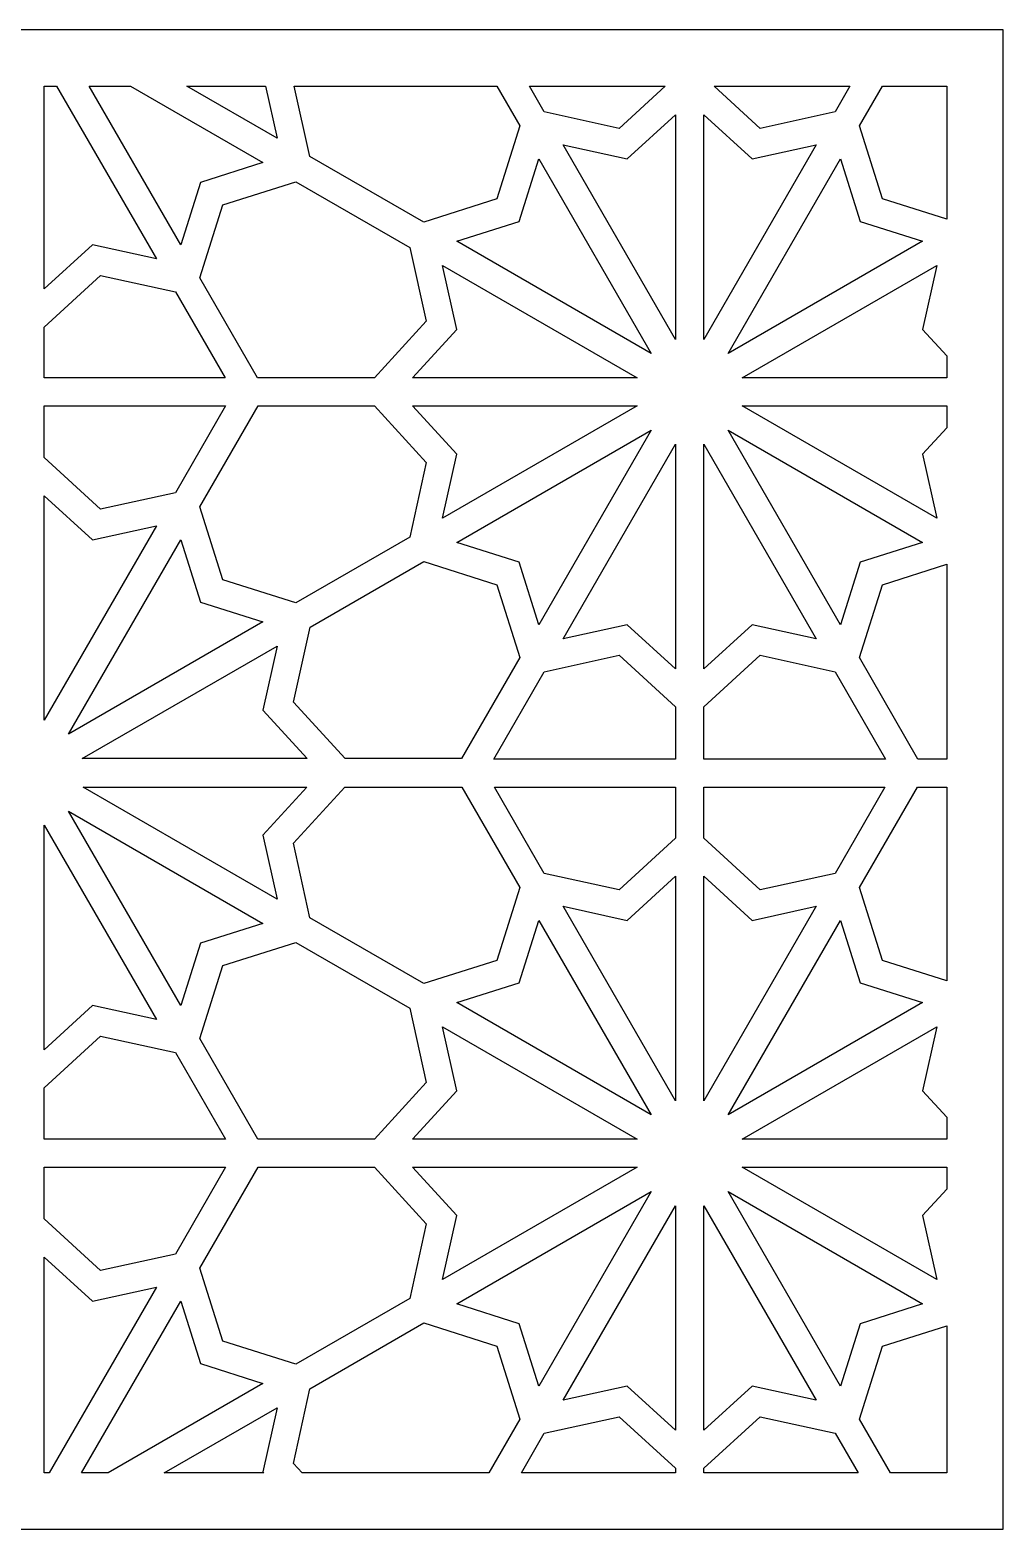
# Model space of a CAD drawing. Header units: centimetres. Extents: x -25.6 to -14.7, y -9 to -3.4.
# Drawn here: x -18.29 to -14.67, y -9 to -3.43 of the extents above; entities that cross this region are included whole.
import ezdxf

# ---------------------------------------------------------------- set-up
doc = ezdxf.new("R2010")
doc.units = ezdxf.units.CM
doc.header["$MEASUREMENT"] = 0
doc.layers.add('layer 1', color=7, linetype='Continuous')

msp = doc.modelspace()

# ---------------------------------------------------------------- linework, layer by layer
at = {"layer": 'layer 1', "color": 250}
for points, knots in [([(-14.67266, -9.0002), (-14.67266, -9.0002), (-25.59914, -9.0002), (-25.59914, -9.0002), (-25.59914, -9.0002), (-25.59914, -9.0002), (-25.59914, -3.43257), (-25.59914, -3.43257), (-25.59914, -3.43257), (-25.59914, -3.43257), (-25.5703, -3.43257), (-25.5703, -3.43257), (-25.5703, -3.43257), (-25.5703, -3.43257), (-24.90686, -3.43257), (-24.90686, -3.43257), (-24.90686, -3.43257), (-24.90686, -3.43257), (-24.78631, -3.43257), (-24.78631, -3.43257), (-24.78631, -3.43257), (-24.78631, -3.43257), (-24.33077, -3.43257), (-24.33077, -3.43257), (-24.33077, -3.43257), (-24.33077, -3.43257), (-24.18937, -3.43257), (-24.18937, -3.43257), (-24.18937, -3.43257), (-24.18937, -3.43257), (-23.39398, -3.43257), (-23.39398, -3.43257), (-23.39398, -3.43257), (-23.39398, -3.43257), (-22.95377, -3.43257), (-22.95377, -3.43257), (-22.95377, -3.43257), (-22.95377, -3.43257), (-22.15838, -3.43257), (-22.15838, -3.43257), (-22.15838, -3.43257), (-22.15838, -3.43257), (-22.01699, -3.43257), (-22.01699, -3.43257), (-22.01699, -3.43257), (-22.01699, -3.43257), (-21.56543, -3.43257), (-21.56543, -3.43257), (-21.56543, -3.43257), (-21.56543, -3.43257), (-21.44489, -3.43257), (-21.44489, -3.43257), (-21.44489, -3.43257), (-21.44489, -3.43257), (-20.78144, -3.43257), (-20.78144, -3.43257), (-20.78144, -3.43257), (-20.78144, -3.43257), (-20.67705, -3.43257), (-20.67705, -3.43257), (-20.67705, -3.43257), (-20.67705, -3.43257), (-20.0136, -3.43257), (-20.0136, -3.43257), (-20.0136, -3.43257), (-20.0136, -3.43257), (-19.89306, -3.43257), (-19.89306, -3.43257), (-19.89306, -3.43257), (-19.89306, -3.43257), (-19.44207, -3.43257), (-19.44207, -3.43257), (-19.44207, -3.43257), (-19.44207, -3.43257), (-19.30067, -3.43257), (-19.30067, -3.43257), (-19.30067, -3.43257), (-19.30067, -3.43257), (-18.50529, -3.43257), (-18.50529, -3.43257), (-18.50529, -3.43257), (-18.50529, -3.43257), (-18.06507, -3.43257), (-18.06507, -3.43257), (-18.06507, -3.43257), (-18.06507, -3.43257), (-17.26969, -3.43257), (-17.26969, -3.43257), (-17.26969, -3.43257), (-17.26969, -3.43257), (-17.12829, -3.43257), (-17.12829, -3.43257), (-17.12829, -3.43257), (-17.12829, -3.43257), (-16.67218, -3.43257), (-16.67218, -3.43257), (-16.67218, -3.43257), (-16.67218, -3.43257), (-16.55164, -3.43257), (-16.55164, -3.43257), (-16.55164, -3.43257), (-16.55164, -3.43257), (-15.88819, -3.43257), (-15.88819, -3.43257), (-15.88819, -3.43257), (-15.88819, -3.43257), (-15.78379, -3.43257), (-15.78379, -3.43257), (-15.78379, -3.43257), (-15.78379, -3.43257), (-15.12034, -3.43257), (-15.12034, -3.43257), (-15.12034, -3.43257), (-15.12034, -3.43257), (-14.9998, -3.43257), (-14.9998, -3.43257), (-14.9998, -3.43257), (-14.9998, -3.43257), (-14.67266, -3.43257), (-14.67266, -3.43257), (-14.67266, -3.43257), (-14.67266, -3.43257), (-14.67266, -4.04457), (-14.67266, -4.04457), (-14.67266, -4.04457), (-14.67266, -4.04457), (-14.67266, -4.16512), (-14.67266, -4.16512), (-14.67266, -4.16512), (-14.67266, -4.16512), (-14.67266, -4.71674), (-14.67266, -4.71674), (-14.67266, -4.71674), (-14.67266, -4.71674), (-14.67266, -4.83625), (-14.67266, -4.83625), (-14.67266, -4.83625), (-14.67266, -4.83625), (-14.67266, -5.38787), (-14.67266, -5.38787), (-14.67266, -5.38787), (-14.67266, -5.38787), (-14.67266, -5.50842), (-14.67266, -5.50842), (-14.67266, -5.50842), (-14.67266, -5.50842), (-14.67266, -6.14025), (-14.67266, -6.14025), (-14.67266, -6.14025), (-14.67266, -6.14025), (-14.67266, -6.24465), (-14.67266, -6.24465), (-14.67266, -6.24465), (-14.67266, -6.24465), (-14.67266, -6.87262), (-14.67266, -6.87262), (-14.67266, -6.87262), (-14.67266, -6.87262), (-14.67266, -6.99316), (-14.67266, -6.99316), (-14.67266, -6.99316), (-14.67266, -6.99316), (-14.67266, -7.54478), (-14.67266, -7.54478), (-14.67266, -7.54478), (-14.67266, -7.54478), (-14.67266, -7.6643), (-14.67266, -7.6643), (-14.67266, -7.6643), (-14.67266, -7.6643), (-14.67266, -8.21592), (-14.67266, -8.21592), (-14.67266, -8.21592), (-14.67266, -8.21592), (-14.67266, -8.33646), (-14.67266, -8.33646), (-14.67266, -8.33646), (-14.67266, -8.33646), (-14.67266, -8.96678), (-14.67266, -8.96678), (-14.67266, -8.96678), (-14.67266, -8.96678), (-14.67266, -9.0002), (-14.67266, -9.0002)], [0, 0, 0, 0, 0.0212766, 0.0212766, 0.0212766, 0.0212766, 0.0425532, 0.0425532, 0.0425532, 0.0425532, 0.0638298, 0.0638298, 0.0638298, 0.0638298, 0.0851064, 0.0851064, 0.0851064, 0.0851064, 0.106383, 0.106383, 0.106383, 0.106383, 0.1276596, 0.1276596, 0.1276596, 0.1276596, 0.1489362, 0.1489362, 0.1489362, 0.1489362, 0.1702128, 0.1702128, 0.1702128, 0.1702128, 0.1914894, 0.1914894, 0.1914894, 0.1914894, 0.212766, 0.212766, 0.212766, 0.212766, 0.2340426, 0.2340426, 0.2340426, 0.2340426, 0.2553191, 0.2553191, 0.2553191, 0.2553191, 0.2765957, 0.2765957, 0.2765957, 0.2765957, 0.2978723, 0.2978723, 0.2978723, 0.2978723, 0.3191489, 0.3191489, 0.3191489, 0.3191489, 0.3404255, 0.3404255, 0.3404255, 0.3404255, 0.3617021, 0.3617021, 0.3617021, 0.3617021, 0.3829787, 0.3829787, 0.3829787, 0.3829787, 0.4042553, 0.4042553, 0.4042553, 0.4042553, 0.4255319, 0.4255319, 0.4255319, 0.4255319, 0.4468085, 0.4468085, 0.4468085, 0.4468085, 0.4680851, 0.4680851, 0.4680851, 0.4680851, 0.4893617, 0.4893617, 0.4893617, 0.4893617, 0.5106383, 0.5106383, 0.5106383, 0.5106383, 0.5319149, 0.5319149, 0.5319149, 0.5319149, 0.5531915, 0.5531915, 0.5531915, 0.5531915, 0.5744681, 0.5744681, 0.5744681, 0.5744681, 0.5957447, 0.5957447, 0.5957447, 0.5957447, 0.6170213, 0.6170213, 0.6170213, 0.6170213, 0.6382979, 0.6382979, 0.6382979, 0.6382979, 0.6595745, 0.6595745, 0.6595745, 0.6595745, 0.6808511, 0.6808511, 0.6808511, 0.6808511, 0.7021277, 0.7021277, 0.7021277, 0.7021277, 0.7234043, 0.7234043, 0.7234043, 0.7234043, 0.7446809, 0.7446809, 0.7446809, 0.7446809, 0.7659574, 0.7659574, 0.7659574, 0.7659574, 0.787234, 0.787234, 0.787234, 0.787234, 0.8085106, 0.8085106, 0.8085106, 0.8085106, 0.8297872, 0.8297872, 0.8297872, 0.8297872, 0.8510638, 0.8510638, 0.8510638, 0.8510638, 0.8723404, 0.8723404, 0.8723404, 0.8723404, 0.893617, 0.893617, 0.893617, 0.893617, 0.9148936, 0.9148936, 0.9148936, 0.9148936, 0.9361702, 0.9361702, 0.9361702, 0.9361702, 0.9574468, 0.9574468, 0.9574468, 0.9574468, 1, 1, 1, 1]), ([(-18.23298, -3.64135), (-18.23298, -3.64135), (-18.23298, -4.3946), (-18.23298, -4.3946), (-18.23298, -4.3946), (-18.23298, -4.3946), (-18.05345, -4.23059), (-18.05345, -4.23059), (-18.05345, -4.23059), (-18.05345, -4.23059), (-17.81596, -4.28286), (-17.81596, -4.28286), (-17.81596, -4.28286), (-17.81596, -4.28286), (-18.18634, -3.64135), (-18.18634, -3.64135), (-18.18634, -3.64135), (-18.18634, -3.64135), (-18.23298, -3.64135), (-18.23298, -3.64135)], [0, 0, 0, 0, 0.1666667, 0.1666667, 0.1666667, 0.1666667, 0.3333333, 0.3333333, 0.3333333, 0.3333333, 0.5, 0.5, 0.5, 0.5, 0.6666667, 0.6666667, 0.6666667, 0.6666667, 1, 1, 1, 1]), ([(-17.42028, -3.92538), (-17.42028, -3.92538), (-17.91223, -3.64135), (-17.91223, -3.64135), (-17.91223, -3.64135), (-17.91223, -3.64135), (-18.06579, -3.64135), (-18.06579, -3.64135), (-18.06579, -3.64135), (-18.06579, -3.64135), (-17.72556, -4.23066), (-17.72556, -4.23066), (-17.72556, -4.23066), (-17.72556, -4.23066), (-17.65208, -3.99886), (-17.65208, -3.99886), (-17.65208, -3.99886), (-17.65208, -3.99886), (-17.42028, -3.92538), (-17.42028, -3.92538)], [0, 0, 0, 0, 0.1666667, 0.1666667, 0.1666667, 0.1666667, 0.3333333, 0.3333333, 0.3333333, 0.3333333, 0.5, 0.5, 0.5, 0.5, 0.6666667, 0.6666667, 0.6666667, 0.6666667, 1, 1, 1, 1]), ([(-17.70344, -3.64135), (-17.70344, -3.64135), (-17.36808, -3.83498), (-17.36808, -3.83498), (-17.36808, -3.83498), (-17.36808, -3.83498), (-17.41069, -3.64135), (-17.41069, -3.64135), (-17.41069, -3.64135), (-17.41069, -3.64135), (-17.70344, -3.64135), (-17.70344, -3.64135)], [0, 0, 0, 0, 0.25, 0.25, 0.25, 0.25, 0.5, 0.5, 0.5, 0.5, 1, 1, 1, 1]), ([(-17.3038, -3.64135), (-17.3038, -3.64135), (-17.24646, -3.90189), (-17.24646, -3.90189), (-17.24646, -3.90189), (-17.24646, -3.90189), (-16.82335, -4.14617), (-16.82335, -4.14617), (-16.82335, -4.14617), (-16.82335, -4.14617), (-16.55224, -4.06024), (-16.55224, -4.06024), (-16.55224, -4.06024), (-16.55224, -4.06024), (-16.46631, -3.78914), (-16.46631, -3.78914), (-16.46631, -3.78914), (-16.46631, -3.78914), (-16.55164, -3.64135), (-16.55164, -3.64135), (-16.55164, -3.64135), (-16.55164, -3.64135), (-17.3038, -3.64135), (-17.3038, -3.64135)], [0, 0, 0, 0, 0.1428571, 0.1428571, 0.1428571, 0.1428571, 0.2857143, 0.2857143, 0.2857143, 0.2857143, 0.4285714, 0.4285714, 0.4285714, 0.4285714, 0.5714286, 0.5714286, 0.5714286, 0.5714286, 0.7142857, 0.7142857, 0.7142857, 0.7142857, 1, 1, 1, 1]), ([(-16.43109, -3.64135), (-16.43109, -3.64135), (-16.37591, -3.73694), (-16.37591, -3.73694), (-16.37591, -3.73694), (-16.37591, -3.73694), (-16.09816, -3.79807), (-16.09816, -3.79807), (-16.09816, -3.79807), (-16.09816, -3.79807), (-15.9266, -3.64135), (-15.9266, -3.64135), (-15.9266, -3.64135), (-15.9266, -3.64135), (-16.43109, -3.64135), (-16.43109, -3.64135)], [0, 0, 0, 0, 0.2, 0.2, 0.2, 0.2, 0.4, 0.4, 0.4, 0.4, 0.6, 0.6, 0.6, 0.6, 1, 1, 1, 1]), ([(-15.74538, -3.64135), (-15.74538, -3.64135), (-15.57383, -3.79807), (-15.57383, -3.79807), (-15.57383, -3.79807), (-15.57383, -3.79807), (-15.29608, -3.73694), (-15.29608, -3.73694), (-15.29608, -3.73694), (-15.29608, -3.73694), (-15.24089, -3.64135), (-15.24089, -3.64135), (-15.24089, -3.64135), (-15.24089, -3.64135), (-15.74538, -3.64135), (-15.74538, -3.64135)], [0, 0, 0, 0, 0.2, 0.2, 0.2, 0.2, 0.4, 0.4, 0.4, 0.4, 0.6, 0.6, 0.6, 0.6, 1, 1, 1, 1]), ([(-15.12035, -3.64135), (-15.12035, -3.64135), (-15.20567, -3.78914), (-15.20567, -3.78914), (-15.20567, -3.78914), (-15.20567, -3.78914), (-15.11974, -4.06024), (-15.11974, -4.06024), (-15.11974, -4.06024), (-15.11974, -4.06024), (-14.88145, -4.13577), (-14.88145, -4.13577), (-14.88145, -4.13577), (-14.88145, -4.13577), (-14.88145, -3.64135), (-14.88145, -3.64135), (-14.88145, -3.64135), (-14.88145, -3.64135), (-15.12035, -3.64135), (-15.12035, -3.64135)], [0, 0, 0, 0, 0.1666667, 0.1666667, 0.1666667, 0.1666667, 0.3333333, 0.3333333, 0.3333333, 0.3333333, 0.5, 0.5, 0.5, 0.5, 0.6666667, 0.6666667, 0.6666667, 0.6666667, 1, 1, 1, 1]), ([(-16.30521, -3.85939), (-16.30521, -3.85939), (-15.88819, -4.58169), (-15.88819, -4.58169), (-15.88819, -4.58169), (-15.88819, -4.58169), (-15.88819, -3.74765), (-15.88819, -3.74765), (-15.88819, -3.74765), (-15.88819, -3.74765), (-16.06772, -3.91166), (-16.06772, -3.91166), (-16.06772, -3.91166), (-16.06772, -3.91166), (-16.30521, -3.85939), (-16.30521, -3.85939)], [0, 0, 0, 0, 0.2, 0.2, 0.2, 0.2, 0.4, 0.4, 0.4, 0.4, 0.6, 0.6, 0.6, 0.6, 1, 1, 1, 1]), ([(-15.78379, -4.58169), (-15.78379, -4.58169), (-15.36677, -3.85939), (-15.36677, -3.85939), (-15.36677, -3.85939), (-15.36677, -3.85939), (-15.60426, -3.91166), (-15.60426, -3.91166), (-15.60426, -3.91166), (-15.60426, -3.91166), (-15.78379, -3.74765), (-15.78379, -3.74765), (-15.78379, -3.74765), (-15.78379, -3.74765), (-15.78379, -4.58169), (-15.78379, -4.58169)], [0, 0, 0, 0, 0.2, 0.2, 0.2, 0.2, 0.4, 0.4, 0.4, 0.4, 0.6, 0.6, 0.6, 0.6, 1, 1, 1, 1]), ([(-16.70089, -4.21687), (-16.70089, -4.21687), (-15.97859, -4.63389), (-15.97859, -4.63389), (-15.97859, -4.63389), (-15.97859, -4.63389), (-16.39561, -3.91159), (-16.39561, -3.91159), (-16.39561, -3.91159), (-16.39561, -3.91159), (-16.46909, -4.1434), (-16.46909, -4.1434), (-16.46909, -4.1434), (-16.46909, -4.1434), (-16.70089, -4.21687), (-16.70089, -4.21687)], [0, 0, 0, 0, 0.2, 0.2, 0.2, 0.2, 0.4, 0.4, 0.4, 0.4, 0.6, 0.6, 0.6, 0.6, 1, 1, 1, 1]), ([(-15.27637, -3.91159), (-15.27637, -3.91159), (-15.69339, -4.63389), (-15.69339, -4.63389), (-15.69339, -4.63389), (-15.69339, -4.63389), (-14.97109, -4.21687), (-14.97109, -4.21687), (-14.97109, -4.21687), (-14.97109, -4.21687), (-15.20289, -4.1434), (-15.20289, -4.1434), (-15.20289, -4.1434), (-15.20289, -4.1434), (-15.27637, -3.91159), (-15.27637, -3.91159)], [0, 0, 0, 0, 0.2, 0.2, 0.2, 0.2, 0.4, 0.4, 0.4, 0.4, 0.6, 0.6, 0.6, 0.6, 1, 1, 1, 1]), ([(-16.87471, -4.24037), (-16.87471, -4.24037), (-17.29782, -3.99608), (-17.29782, -3.99608), (-17.29782, -3.99608), (-17.29782, -3.99608), (-17.56893, -4.08201), (-17.56893, -4.08201), (-17.56893, -4.08201), (-17.56893, -4.08201), (-17.65486, -4.35312), (-17.65486, -4.35312), (-17.65486, -4.35312), (-17.65486, -4.35312), (-17.44056, -4.7243), (-17.44056, -4.7243), (-17.44056, -4.7243), (-17.44056, -4.7243), (-17.00623, -4.7243), (-17.00623, -4.7243), (-17.00623, -4.7243), (-17.00623, -4.7243), (-16.81441, -4.51433), (-16.81441, -4.51433), (-16.81441, -4.51433), (-16.81441, -4.51433), (-16.87471, -4.24037), (-16.87471, -4.24037)], [0, 0, 0, 0, 0.125, 0.125, 0.125, 0.125, 0.25, 0.25, 0.25, 0.25, 0.375, 0.375, 0.375, 0.375, 0.5, 0.5, 0.5, 0.5, 0.625, 0.625, 0.625, 0.625, 0.75, 0.75, 0.75, 0.75, 1, 1, 1, 1]), ([(-16.86483, -4.7243), (-16.86483, -4.7243), (-16.03079, -4.7243), (-16.03079, -4.7243), (-16.03079, -4.7243), (-16.03079, -4.7243), (-16.75309, -4.30728), (-16.75309, -4.30728), (-16.75309, -4.30728), (-16.75309, -4.30728), (-16.70082, -4.54477), (-16.70082, -4.54477), (-16.70082, -4.54477), (-16.70082, -4.54477), (-16.86483, -4.7243), (-16.86483, -4.7243)], [0, 0, 0, 0, 0.2, 0.2, 0.2, 0.2, 0.4, 0.4, 0.4, 0.4, 0.6, 0.6, 0.6, 0.6, 1, 1, 1, 1]), ([(-14.91889, -4.30728), (-14.91889, -4.30728), (-15.64119, -4.7243), (-15.64119, -4.7243), (-15.64119, -4.7243), (-15.64119, -4.7243), (-14.88145, -4.7243), (-14.88145, -4.7243), (-14.88145, -4.7243), (-14.88145, -4.7243), (-14.88145, -4.64297), (-14.88145, -4.64297), (-14.88145, -4.64297), (-14.88145, -4.64297), (-14.97116, -4.54477), (-14.97116, -4.54477), (-14.97116, -4.54477), (-14.97116, -4.54477), (-14.91889, -4.30728), (-14.91889, -4.30728)], [0, 0, 0, 0, 0.1666667, 0.1666667, 0.1666667, 0.1666667, 0.3333333, 0.3333333, 0.3333333, 0.3333333, 0.5, 0.5, 0.5, 0.5, 0.6666667, 0.6666667, 0.6666667, 0.6666667, 1, 1, 1, 1]), ([(-17.5611, -4.7243), (-17.5611, -4.7243), (-17.74526, -4.40531), (-17.74526, -4.40531), (-17.74526, -4.40531), (-17.74526, -4.40531), (-18.02301, -4.34418), (-18.02301, -4.34418), (-18.02301, -4.34418), (-18.02301, -4.34418), (-18.23298, -4.536), (-18.23298, -4.536), (-18.23298, -4.536), (-18.23298, -4.536), (-18.23298, -4.7243), (-18.23298, -4.7243), (-18.23298, -4.7243), (-18.23298, -4.7243), (-17.5611, -4.7243), (-17.5611, -4.7243)], [0, 0, 0, 0, 0.1666667, 0.1666667, 0.1666667, 0.1666667, 0.3333333, 0.3333333, 0.3333333, 0.3333333, 0.5, 0.5, 0.5, 0.5, 0.6666667, 0.6666667, 0.6666667, 0.6666667, 1, 1, 1, 1]), ([(-18.23298, -4.82869), (-18.23298, -4.82869), (-18.23298, -5.02092), (-18.23298, -5.02092), (-18.23298, -5.02092), (-18.23298, -5.02092), (-18.02301, -5.21274), (-18.02301, -5.21274), (-18.02301, -5.21274), (-18.02301, -5.21274), (-17.74526, -5.15161), (-17.74526, -5.15161), (-17.74526, -5.15161), (-17.74526, -5.15161), (-17.55883, -4.82869), (-17.55883, -4.82869), (-17.55883, -4.82869), (-17.55883, -4.82869), (-18.23298, -4.82869), (-18.23298, -4.82869)], [0, 0, 0, 0, 0.1666667, 0.1666667, 0.1666667, 0.1666667, 0.3333333, 0.3333333, 0.3333333, 0.3333333, 0.5, 0.5, 0.5, 0.5, 0.6666667, 0.6666667, 0.6666667, 0.6666667, 1, 1, 1, 1]), ([(-17.29852, -5.56062), (-17.29852, -5.56062), (-16.87554, -5.31641), (-16.87554, -5.31641), (-16.87554, -5.31641), (-16.87554, -5.31641), (-16.81441, -5.03866), (-16.81441, -5.03866), (-16.81441, -5.03866), (-16.81441, -5.03866), (-17.00623, -4.82869), (-17.00623, -4.82869), (-17.00623, -4.82869), (-17.00623, -4.82869), (-17.43829, -4.82869), (-17.43829, -4.82869), (-17.43829, -4.82869), (-17.43829, -4.82869), (-17.65486, -5.2038), (-17.65486, -5.2038), (-17.65486, -5.2038), (-17.65486, -5.2038), (-17.56893, -5.47491), (-17.56893, -5.47491), (-17.56893, -5.47491), (-17.56893, -5.47491), (-17.29852, -5.56062), (-17.29852, -5.56062)], [0, 0, 0, 0, 0.125, 0.125, 0.125, 0.125, 0.25, 0.25, 0.25, 0.25, 0.375, 0.375, 0.375, 0.375, 0.5, 0.5, 0.5, 0.5, 0.625, 0.625, 0.625, 0.625, 0.75, 0.75, 0.75, 0.75, 1, 1, 1, 1]), ([(-16.75309, -5.24571), (-16.75309, -5.24571), (-16.03079, -4.82869), (-16.03079, -4.82869), (-16.03079, -4.82869), (-16.03079, -4.82869), (-16.86483, -4.82869), (-16.86483, -4.82869), (-16.86483, -4.82869), (-16.86483, -4.82869), (-16.70082, -5.00822), (-16.70082, -5.00822), (-16.70082, -5.00822), (-16.70082, -5.00822), (-16.75309, -5.24571), (-16.75309, -5.24571)], [0, 0, 0, 0, 0.2, 0.2, 0.2, 0.2, 0.4, 0.4, 0.4, 0.4, 0.6, 0.6, 0.6, 0.6, 1, 1, 1, 1]), ([(-14.88145, -4.82869), (-14.88145, -4.82869), (-15.64119, -4.82869), (-15.64119, -4.82869), (-15.64119, -4.82869), (-15.64119, -4.82869), (-14.91889, -5.24571), (-14.91889, -5.24571), (-14.91889, -5.24571), (-14.91889, -5.24571), (-14.97116, -5.00822), (-14.97116, -5.00822), (-14.97116, -5.00822), (-14.97116, -5.00822), (-14.88145, -4.91002), (-14.88145, -4.91002), (-14.88145, -4.91002), (-14.88145, -4.91002), (-14.88145, -4.82869), (-14.88145, -4.82869)], [0, 0, 0, 0, 0.1666667, 0.1666667, 0.1666667, 0.1666667, 0.3333333, 0.3333333, 0.3333333, 0.3333333, 0.5, 0.5, 0.5, 0.5, 0.6666667, 0.6666667, 0.6666667, 0.6666667, 1, 1, 1, 1]), ([(-16.39561, -5.6414), (-16.39561, -5.6414), (-15.97859, -4.9191), (-15.97859, -4.9191), (-15.97859, -4.9191), (-15.97859, -4.9191), (-16.70089, -5.33612), (-16.70089, -5.33612), (-16.70089, -5.33612), (-16.70089, -5.33612), (-16.46909, -5.40959), (-16.46909, -5.40959), (-16.46909, -5.40959), (-16.46909, -5.40959), (-16.39561, -5.6414), (-16.39561, -5.6414)], [0, 0, 0, 0, 0.2, 0.2, 0.2, 0.2, 0.4, 0.4, 0.4, 0.4, 0.6, 0.6, 0.6, 0.6, 1, 1, 1, 1]), ([(-14.97109, -5.33612), (-14.97109, -5.33612), (-15.69339, -4.9191), (-15.69339, -4.9191), (-15.69339, -4.9191), (-15.69339, -4.9191), (-15.27637, -5.6414), (-15.27637, -5.6414), (-15.27637, -5.6414), (-15.27637, -5.6414), (-15.20289, -5.40959), (-15.20289, -5.40959), (-15.20289, -5.40959), (-15.20289, -5.40959), (-14.97109, -5.33612), (-14.97109, -5.33612)], [0, 0, 0, 0, 0.2, 0.2, 0.2, 0.2, 0.4, 0.4, 0.4, 0.4, 0.6, 0.6, 0.6, 0.6, 1, 1, 1, 1]), ([(-15.88819, -4.97129), (-15.88819, -4.97129), (-16.30521, -5.6936), (-16.30521, -5.6936), (-16.30521, -5.6936), (-16.30521, -5.6936), (-16.06772, -5.64132), (-16.06772, -5.64132), (-16.06772, -5.64132), (-16.06772, -5.64132), (-15.88819, -5.80533), (-15.88819, -5.80533), (-15.88819, -5.80533), (-15.88819, -5.80533), (-15.88819, -4.97129), (-15.88819, -4.97129)], [0, 0, 0, 0, 0.2, 0.2, 0.2, 0.2, 0.4, 0.4, 0.4, 0.4, 0.6, 0.6, 0.6, 0.6, 1, 1, 1, 1]), ([(-15.36677, -5.6936), (-15.36677, -5.6936), (-15.78379, -4.97129), (-15.78379, -4.97129), (-15.78379, -4.97129), (-15.78379, -4.97129), (-15.78379, -5.80533), (-15.78379, -5.80533), (-15.78379, -5.80533), (-15.78379, -5.80533), (-15.60426, -5.64132), (-15.60426, -5.64132), (-15.60426, -5.64132), (-15.60426, -5.64132), (-15.36677, -5.6936), (-15.36677, -5.6936)], [0, 0, 0, 0, 0.2, 0.2, 0.2, 0.2, 0.4, 0.4, 0.4, 0.4, 0.6, 0.6, 0.6, 0.6, 1, 1, 1, 1]), ([(-18.23298, -5.16232), (-18.23298, -5.16232), (-18.23298, -5.99636), (-18.23298, -5.99636), (-18.23298, -5.99636), (-18.23298, -5.99636), (-17.81596, -5.27406), (-17.81596, -5.27406), (-17.81596, -5.27406), (-17.81596, -5.27406), (-18.05345, -5.32633), (-18.05345, -5.32633), (-18.05345, -5.32633), (-18.05345, -5.32633), (-18.23298, -5.16232), (-18.23298, -5.16232)], [0, 0, 0, 0, 0.2, 0.2, 0.2, 0.2, 0.4, 0.4, 0.4, 0.4, 0.6, 0.6, 0.6, 0.6, 1, 1, 1, 1]), ([(-18.14203, -6.04762), (-18.14203, -6.04762), (-17.42098, -5.63132), (-17.42098, -5.63132), (-17.42098, -5.63132), (-17.42098, -5.63132), (-17.65208, -5.55806), (-17.65208, -5.55806), (-17.65208, -5.55806), (-17.65208, -5.55806), (-17.72556, -5.32626), (-17.72556, -5.32626), (-17.72556, -5.32626), (-17.72556, -5.32626), (-18.14203, -6.04762), (-18.14203, -6.04762)], [0, 0, 0, 0, 0.2, 0.2, 0.2, 0.2, 0.4, 0.4, 0.4, 0.4, 0.6, 0.6, 0.6, 0.6, 1, 1, 1, 1]), ([(-17.11494, -6.13896), (-17.11494, -6.13896), (-16.68288, -6.13896), (-16.68288, -6.13896), (-16.68288, -6.13896), (-16.68288, -6.13896), (-16.46631, -5.76385), (-16.46631, -5.76385), (-16.46631, -5.76385), (-16.46631, -5.76385), (-16.55224, -5.49275), (-16.55224, -5.49275), (-16.55224, -5.49275), (-16.55224, -5.49275), (-16.82335, -5.40682), (-16.82335, -5.40682), (-16.82335, -5.40682), (-16.82335, -5.40682), (-17.24547, -5.65053), (-17.24547, -5.65053), (-17.24547, -5.65053), (-17.24547, -5.65053), (-17.30676, -5.929), (-17.30676, -5.929), (-17.30676, -5.929), (-17.30676, -5.929), (-17.11494, -6.13896), (-17.11494, -6.13896)], [0, 0, 0, 0, 0.125, 0.125, 0.125, 0.125, 0.25, 0.25, 0.25, 0.25, 0.375, 0.375, 0.375, 0.375, 0.5, 0.5, 0.5, 0.5, 0.625, 0.625, 0.625, 0.625, 0.75, 0.75, 0.75, 0.75, 1, 1, 1, 1]), ([(-14.88145, -5.41722), (-14.88145, -5.41722), (-15.11974, -5.49275), (-15.11974, -5.49275), (-15.11974, -5.49275), (-15.11974, -5.49275), (-15.20567, -5.76385), (-15.20567, -5.76385), (-15.20567, -5.76385), (-15.20567, -5.76385), (-14.98835, -6.14025), (-14.98835, -6.14025), (-14.98835, -6.14025), (-14.98835, -6.14025), (-14.88145, -6.14025), (-14.88145, -6.14025), (-14.88145, -6.14025), (-14.88145, -6.14025), (-14.88145, -5.41722), (-14.88145, -5.41722)], [0, 0, 0, 0, 0.1666667, 0.1666667, 0.1666667, 0.1666667, 0.3333333, 0.3333333, 0.3333333, 0.3333333, 0.5, 0.5, 0.5, 0.5, 0.6666667, 0.6666667, 0.6666667, 0.6666667, 1, 1, 1, 1]), ([(-17.36792, -5.72123), (-17.36792, -5.72123), (-18.09146, -6.13896), (-18.09146, -6.13896), (-18.09146, -6.13896), (-18.09146, -6.13896), (-17.25634, -6.13896), (-17.25634, -6.13896), (-17.25634, -6.13896), (-17.25634, -6.13896), (-17.42035, -5.95943), (-17.42035, -5.95943), (-17.42035, -5.95943), (-17.42035, -5.95943), (-17.36792, -5.72123), (-17.36792, -5.72123)], [0, 0, 0, 0, 0.2, 0.2, 0.2, 0.2, 0.4, 0.4, 0.4, 0.4, 0.6, 0.6, 0.6, 0.6, 1, 1, 1, 1]), ([(-16.56308, -6.14025), (-16.56308, -6.14025), (-15.88819, -6.14025), (-15.88819, -6.14025), (-15.88819, -6.14025), (-15.88819, -6.14025), (-15.88819, -5.94673), (-15.88819, -5.94673), (-15.88819, -5.94673), (-15.88819, -5.94673), (-16.09816, -5.75492), (-16.09816, -5.75492), (-16.09816, -5.75492), (-16.09816, -5.75492), (-16.37591, -5.81605), (-16.37591, -5.81605), (-16.37591, -5.81605), (-16.37591, -5.81605), (-16.56308, -6.14025), (-16.56308, -6.14025)], [0, 0, 0, 0, 0.1666667, 0.1666667, 0.1666667, 0.1666667, 0.3333333, 0.3333333, 0.3333333, 0.3333333, 0.5, 0.5, 0.5, 0.5, 0.6666667, 0.6666667, 0.6666667, 0.6666667, 1, 1, 1, 1]), ([(-15.78379, -6.14025), (-15.78379, -6.14025), (-15.1089, -6.14025), (-15.1089, -6.14025), (-15.1089, -6.14025), (-15.1089, -6.14025), (-15.29608, -5.81605), (-15.29608, -5.81605), (-15.29608, -5.81605), (-15.29608, -5.81605), (-15.57383, -5.75492), (-15.57383, -5.75492), (-15.57383, -5.75492), (-15.57383, -5.75492), (-15.78379, -5.94673), (-15.78379, -5.94673), (-15.78379, -5.94673), (-15.78379, -5.94673), (-15.78379, -6.14025), (-15.78379, -6.14025)], [0, 0, 0, 0, 0.1666667, 0.1666667, 0.1666667, 0.1666667, 0.3333333, 0.3333333, 0.3333333, 0.3333333, 0.5, 0.5, 0.5, 0.5, 0.6666667, 0.6666667, 0.6666667, 0.6666667, 1, 1, 1, 1]), ([(-18.08815, -6.24465), (-18.08815, -6.24465), (-17.36808, -6.66038), (-17.36808, -6.66038), (-17.36808, -6.66038), (-17.36808, -6.66038), (-17.42035, -6.42289), (-17.42035, -6.42289), (-17.42035, -6.42289), (-17.42035, -6.42289), (-17.25752, -6.24465), (-17.25752, -6.24465), (-17.25752, -6.24465), (-17.25752, -6.24465), (-18.08815, -6.24465), (-18.08815, -6.24465)], [0, 0, 0, 0, 0.2, 0.2, 0.2, 0.2, 0.4, 0.4, 0.4, 0.4, 0.6, 0.6, 0.6, 0.6, 1, 1, 1, 1]), ([(-17.24579, -6.73032), (-17.24579, -6.73032), (-16.82335, -6.97422), (-16.82335, -6.97422), (-16.82335, -6.97422), (-16.82335, -6.97422), (-16.55224, -6.88829), (-16.55224, -6.88829), (-16.55224, -6.88829), (-16.55224, -6.88829), (-16.46631, -6.61718), (-16.46631, -6.61718), (-16.46631, -6.61718), (-16.46631, -6.61718), (-16.6814, -6.24465), (-16.6814, -6.24465), (-16.6814, -6.24465), (-16.6814, -6.24465), (-17.11612, -6.24465), (-17.11612, -6.24465), (-17.11612, -6.24465), (-17.11612, -6.24465), (-17.30676, -6.45333), (-17.30676, -6.45333), (-17.30676, -6.45333), (-17.30676, -6.45333), (-17.24579, -6.73032), (-17.24579, -6.73032)], [0, 0, 0, 0, 0.125, 0.125, 0.125, 0.125, 0.25, 0.25, 0.25, 0.25, 0.375, 0.375, 0.375, 0.375, 0.5, 0.5, 0.5, 0.5, 0.625, 0.625, 0.625, 0.625, 0.75, 0.75, 0.75, 0.75, 1, 1, 1, 1]), ([(-15.88819, -6.24465), (-15.88819, -6.24465), (-16.56086, -6.24465), (-16.56086, -6.24465), (-16.56086, -6.24465), (-16.56086, -6.24465), (-16.37591, -6.56499), (-16.37591, -6.56499), (-16.37591, -6.56499), (-16.37591, -6.56499), (-16.09816, -6.62612), (-16.09816, -6.62612), (-16.09816, -6.62612), (-16.09816, -6.62612), (-15.88819, -6.4343), (-15.88819, -6.4343), (-15.88819, -6.4343), (-15.88819, -6.4343), (-15.88819, -6.24465), (-15.88819, -6.24465)], [0, 0, 0, 0, 0.1666667, 0.1666667, 0.1666667, 0.1666667, 0.3333333, 0.3333333, 0.3333333, 0.3333333, 0.5, 0.5, 0.5, 0.5, 0.6666667, 0.6666667, 0.6666667, 0.6666667, 1, 1, 1, 1]), ([(-15.11113, -6.24465), (-15.11113, -6.24465), (-15.78379, -6.24465), (-15.78379, -6.24465), (-15.78379, -6.24465), (-15.78379, -6.24465), (-15.78379, -6.4343), (-15.78379, -6.4343), (-15.78379, -6.4343), (-15.78379, -6.4343), (-15.57383, -6.62612), (-15.57383, -6.62612), (-15.57383, -6.62612), (-15.57383, -6.62612), (-15.29608, -6.56499), (-15.29608, -6.56499), (-15.29608, -6.56499), (-15.29608, -6.56499), (-15.11113, -6.24465), (-15.11113, -6.24465)], [0, 0, 0, 0, 0.1666667, 0.1666667, 0.1666667, 0.1666667, 0.3333333, 0.3333333, 0.3333333, 0.3333333, 0.5, 0.5, 0.5, 0.5, 0.6666667, 0.6666667, 0.6666667, 0.6666667, 1, 1, 1, 1]), ([(-14.88145, -6.24465), (-14.88145, -6.24465), (-14.99058, -6.24465), (-14.99058, -6.24465), (-14.99058, -6.24465), (-14.99058, -6.24465), (-15.20567, -6.61718), (-15.20567, -6.61718), (-15.20567, -6.61718), (-15.20567, -6.61718), (-15.11974, -6.88829), (-15.11974, -6.88829), (-15.11974, -6.88829), (-15.11974, -6.88829), (-14.88145, -6.96382), (-14.88145, -6.96382), (-14.88145, -6.96382), (-14.88145, -6.96382), (-14.88145, -6.24465), (-14.88145, -6.24465)], [0, 0, 0, 0, 0.1666667, 0.1666667, 0.1666667, 0.1666667, 0.3333333, 0.3333333, 0.3333333, 0.3333333, 0.5, 0.5, 0.5, 0.5, 0.6666667, 0.6666667, 0.6666667, 0.6666667, 1, 1, 1, 1]), ([(-17.42028, -6.75078), (-17.42028, -6.75078), (-18.14258, -6.33376), (-18.14258, -6.33376), (-18.14258, -6.33376), (-18.14258, -6.33376), (-17.72556, -7.05606), (-17.72556, -7.05606), (-17.72556, -7.05606), (-17.72556, -7.05606), (-17.65208, -6.82426), (-17.65208, -6.82426), (-17.65208, -6.82426), (-17.65208, -6.82426), (-17.42028, -6.75078), (-17.42028, -6.75078)], [0, 0, 0, 0, 0.2, 0.2, 0.2, 0.2, 0.4, 0.4, 0.4, 0.4, 0.6, 0.6, 0.6, 0.6, 1, 1, 1, 1]), ([(-18.23298, -6.38596), (-18.23298, -6.38596), (-18.23298, -7.22), (-18.23298, -7.22), (-18.23298, -7.22), (-18.23298, -7.22), (-18.05345, -7.05599), (-18.05345, -7.05599), (-18.05345, -7.05599), (-18.05345, -7.05599), (-17.81596, -7.10826), (-17.81596, -7.10826), (-17.81596, -7.10826), (-17.81596, -7.10826), (-18.23298, -6.38596), (-18.23298, -6.38596)], [0, 0, 0, 0, 0.2, 0.2, 0.2, 0.2, 0.4, 0.4, 0.4, 0.4, 0.6, 0.6, 0.6, 0.6, 1, 1, 1, 1]), ([(-16.30521, -6.68744), (-16.30521, -6.68744), (-15.88819, -7.40974), (-15.88819, -7.40974), (-15.88819, -7.40974), (-15.88819, -7.40974), (-15.88819, -6.5757), (-15.88819, -6.5757), (-15.88819, -6.5757), (-15.88819, -6.5757), (-16.06772, -6.73971), (-16.06772, -6.73971), (-16.06772, -6.73971), (-16.06772, -6.73971), (-16.30521, -6.68744), (-16.30521, -6.68744)], [0, 0, 0, 0, 0.2, 0.2, 0.2, 0.2, 0.4, 0.4, 0.4, 0.4, 0.6, 0.6, 0.6, 0.6, 1, 1, 1, 1]), ([(-15.78379, -7.40974), (-15.78379, -7.40974), (-15.36677, -6.68744), (-15.36677, -6.68744), (-15.36677, -6.68744), (-15.36677, -6.68744), (-15.60426, -6.73971), (-15.60426, -6.73971), (-15.60426, -6.73971), (-15.60426, -6.73971), (-15.78379, -6.5757), (-15.78379, -6.5757), (-15.78379, -6.5757), (-15.78379, -6.5757), (-15.78379, -7.40974), (-15.78379, -7.40974)], [0, 0, 0, 0, 0.2, 0.2, 0.2, 0.2, 0.4, 0.4, 0.4, 0.4, 0.6, 0.6, 0.6, 0.6, 1, 1, 1, 1]), ([(-16.70089, -7.04492), (-16.70089, -7.04492), (-15.97859, -7.46194), (-15.97859, -7.46194), (-15.97859, -7.46194), (-15.97859, -7.46194), (-16.39561, -6.73964), (-16.39561, -6.73964), (-16.39561, -6.73964), (-16.39561, -6.73964), (-16.46909, -6.97144), (-16.46909, -6.97144), (-16.46909, -6.97144), (-16.46909, -6.97144), (-16.70089, -7.04492), (-16.70089, -7.04492)], [0, 0, 0, 0, 0.2, 0.2, 0.2, 0.2, 0.4, 0.4, 0.4, 0.4, 0.6, 0.6, 0.6, 0.6, 1, 1, 1, 1]), ([(-15.27637, -6.73964), (-15.27637, -6.73964), (-15.69339, -7.46194), (-15.69339, -7.46194), (-15.69339, -7.46194), (-15.69339, -7.46194), (-14.97109, -7.04492), (-14.97109, -7.04492), (-14.97109, -7.04492), (-14.97109, -7.04492), (-15.20289, -6.97144), (-15.20289, -6.97144), (-15.20289, -6.97144), (-15.20289, -6.97144), (-15.27637, -6.73964), (-15.27637, -6.73964)], [0, 0, 0, 0, 0.2, 0.2, 0.2, 0.2, 0.4, 0.4, 0.4, 0.4, 0.6, 0.6, 0.6, 0.6, 1, 1, 1, 1]), ([(-17.43903, -7.55234), (-17.43903, -7.55234), (-17.00623, -7.55234), (-17.00623, -7.55234), (-17.00623, -7.55234), (-17.00623, -7.55234), (-16.81441, -7.34237), (-16.81441, -7.34237), (-16.81441, -7.34237), (-16.81441, -7.34237), (-16.87538, -7.06538), (-16.87538, -7.06538), (-16.87538, -7.06538), (-16.87538, -7.06538), (-17.29782, -6.82148), (-17.29782, -6.82148), (-17.29782, -6.82148), (-17.29782, -6.82148), (-17.56893, -6.90741), (-17.56893, -6.90741), (-17.56893, -6.90741), (-17.56893, -6.90741), (-17.65486, -7.17852), (-17.65486, -7.17852), (-17.65486, -7.17852), (-17.65486, -7.17852), (-17.43903, -7.55234), (-17.43903, -7.55234)], [0, 0, 0, 0, 0.125, 0.125, 0.125, 0.125, 0.25, 0.25, 0.25, 0.25, 0.375, 0.375, 0.375, 0.375, 0.5, 0.5, 0.5, 0.5, 0.625, 0.625, 0.625, 0.625, 0.75, 0.75, 0.75, 0.75, 1, 1, 1, 1]), ([(-18.23298, -7.55234), (-18.23298, -7.55234), (-17.55957, -7.55234), (-17.55957, -7.55234), (-17.55957, -7.55234), (-17.55957, -7.55234), (-17.74526, -7.23071), (-17.74526, -7.23071), (-17.74526, -7.23071), (-17.74526, -7.23071), (-18.02301, -7.16958), (-18.02301, -7.16958), (-18.02301, -7.16958), (-18.02301, -7.16958), (-18.23298, -7.3614), (-18.23298, -7.3614), (-18.23298, -7.3614), (-18.23298, -7.3614), (-18.23298, -7.55234), (-18.23298, -7.55234)], [0, 0, 0, 0, 0.1666667, 0.1666667, 0.1666667, 0.1666667, 0.3333333, 0.3333333, 0.3333333, 0.3333333, 0.5, 0.5, 0.5, 0.5, 0.6666667, 0.6666667, 0.6666667, 0.6666667, 1, 1, 1, 1]), ([(-16.86483, -7.55234), (-16.86483, -7.55234), (-16.03079, -7.55234), (-16.03079, -7.55234), (-16.03079, -7.55234), (-16.03079, -7.55234), (-16.75309, -7.13532), (-16.75309, -7.13532), (-16.75309, -7.13532), (-16.75309, -7.13532), (-16.70082, -7.37281), (-16.70082, -7.37281), (-16.70082, -7.37281), (-16.70082, -7.37281), (-16.86483, -7.55234), (-16.86483, -7.55234)], [0, 0, 0, 0, 0.2, 0.2, 0.2, 0.2, 0.4, 0.4, 0.4, 0.4, 0.6, 0.6, 0.6, 0.6, 1, 1, 1, 1]), ([(-15.64119, -7.55234), (-15.64119, -7.55234), (-14.88145, -7.55234), (-14.88145, -7.55234), (-14.88145, -7.55234), (-14.88145, -7.55234), (-14.88145, -7.47102), (-14.88145, -7.47102), (-14.88145, -7.47102), (-14.88145, -7.47102), (-14.97116, -7.37281), (-14.97116, -7.37281), (-14.97116, -7.37281), (-14.97116, -7.37281), (-14.91889, -7.13532), (-14.91889, -7.13532), (-14.91889, -7.13532), (-14.91889, -7.13532), (-15.64119, -7.55234), (-15.64119, -7.55234)], [0, 0, 0, 0, 0.1666667, 0.1666667, 0.1666667, 0.1666667, 0.3333333, 0.3333333, 0.3333333, 0.3333333, 0.5, 0.5, 0.5, 0.5, 0.6666667, 0.6666667, 0.6666667, 0.6666667, 1, 1, 1, 1]), ([(-17.55896, -7.65674), (-17.55896, -7.65674), (-18.23298, -7.65674), (-18.23298, -7.65674), (-18.23298, -7.65674), (-18.23298, -7.65674), (-18.23298, -7.84874), (-18.23298, -7.84874), (-18.23298, -7.84874), (-18.23298, -7.84874), (-18.02301, -8.04056), (-18.02301, -8.04056), (-18.02301, -8.04056), (-18.02301, -8.04056), (-17.74526, -7.97943), (-17.74526, -7.97943), (-17.74526, -7.97943), (-17.74526, -7.97943), (-17.55896, -7.65674), (-17.55896, -7.65674)], [0, 0, 0, 0, 0.1666667, 0.1666667, 0.1666667, 0.1666667, 0.3333333, 0.3333333, 0.3333333, 0.3333333, 0.5, 0.5, 0.5, 0.5, 0.6666667, 0.6666667, 0.6666667, 0.6666667, 1, 1, 1, 1]), ([(-17.00623, -7.65674), (-17.00623, -7.65674), (-17.43842, -7.65674), (-17.43842, -7.65674), (-17.43842, -7.65674), (-17.43842, -7.65674), (-17.65486, -8.03162), (-17.65486, -8.03162), (-17.65486, -8.03162), (-17.65486, -8.03162), (-17.56893, -8.30273), (-17.56893, -8.30273), (-17.56893, -8.30273), (-17.56893, -8.30273), (-17.29827, -8.38852), (-17.29827, -8.38852), (-17.29827, -8.38852), (-17.29827, -8.38852), (-16.87554, -8.14446), (-16.87554, -8.14446), (-16.87554, -8.14446), (-16.87554, -8.14446), (-16.81441, -7.86671), (-16.81441, -7.86671), (-16.81441, -7.86671), (-16.81441, -7.86671), (-17.00623, -7.65674), (-17.00623, -7.65674)], [0, 0, 0, 0, 0.125, 0.125, 0.125, 0.125, 0.25, 0.25, 0.25, 0.25, 0.375, 0.375, 0.375, 0.375, 0.5, 0.5, 0.5, 0.5, 0.625, 0.625, 0.625, 0.625, 0.75, 0.75, 0.75, 0.75, 1, 1, 1, 1]), ([(-16.03079, -7.65674), (-16.03079, -7.65674), (-16.86483, -7.65674), (-16.86483, -7.65674), (-16.86483, -7.65674), (-16.86483, -7.65674), (-16.70082, -7.83627), (-16.70082, -7.83627), (-16.70082, -7.83627), (-16.70082, -7.83627), (-16.75309, -8.07376), (-16.75309, -8.07376), (-16.75309, -8.07376), (-16.75309, -8.07376), (-16.03079, -7.65674), (-16.03079, -7.65674)], [0, 0, 0, 0, 0.2, 0.2, 0.2, 0.2, 0.4, 0.4, 0.4, 0.4, 0.6, 0.6, 0.6, 0.6, 1, 1, 1, 1]), ([(-14.88145, -7.65674), (-14.88145, -7.65674), (-15.64119, -7.65674), (-15.64119, -7.65674), (-15.64119, -7.65674), (-15.64119, -7.65674), (-14.91889, -8.07376), (-14.91889, -8.07376), (-14.91889, -8.07376), (-14.91889, -8.07376), (-14.97116, -7.83627), (-14.97116, -7.83627), (-14.97116, -7.83627), (-14.97116, -7.83627), (-14.88145, -7.73806), (-14.88145, -7.73806), (-14.88145, -7.73806), (-14.88145, -7.73806), (-14.88145, -7.65674), (-14.88145, -7.65674)], [0, 0, 0, 0, 0.1666667, 0.1666667, 0.1666667, 0.1666667, 0.3333333, 0.3333333, 0.3333333, 0.3333333, 0.5, 0.5, 0.5, 0.5, 0.6666667, 0.6666667, 0.6666667, 0.6666667, 1, 1, 1, 1]), ([(-16.39561, -8.46944), (-16.39561, -8.46944), (-15.97859, -7.74714), (-15.97859, -7.74714), (-15.97859, -7.74714), (-15.97859, -7.74714), (-16.70089, -8.16416), (-16.70089, -8.16416), (-16.70089, -8.16416), (-16.70089, -8.16416), (-16.46909, -8.23764), (-16.46909, -8.23764), (-16.46909, -8.23764), (-16.46909, -8.23764), (-16.39561, -8.46944), (-16.39561, -8.46944)], [0, 0, 0, 0, 0.2, 0.2, 0.2, 0.2, 0.4, 0.4, 0.4, 0.4, 0.6, 0.6, 0.6, 0.6, 1, 1, 1, 1]), ([(-14.97109, -8.16416), (-14.97109, -8.16416), (-15.69339, -7.74714), (-15.69339, -7.74714), (-15.69339, -7.74714), (-15.69339, -7.74714), (-15.27637, -8.46944), (-15.27637, -8.46944), (-15.27637, -8.46944), (-15.27637, -8.46944), (-15.20289, -8.23764), (-15.20289, -8.23764), (-15.20289, -8.23764), (-15.20289, -8.23764), (-14.97109, -8.16416), (-14.97109, -8.16416)], [0, 0, 0, 0, 0.2, 0.2, 0.2, 0.2, 0.4, 0.4, 0.4, 0.4, 0.6, 0.6, 0.6, 0.6, 1, 1, 1, 1]), ([(-15.88819, -7.79934), (-15.88819, -7.79934), (-16.30521, -8.52164), (-16.30521, -8.52164), (-16.30521, -8.52164), (-16.30521, -8.52164), (-16.06772, -8.46937), (-16.06772, -8.46937), (-16.06772, -8.46937), (-16.06772, -8.46937), (-15.88819, -8.63338), (-15.88819, -8.63338), (-15.88819, -8.63338), (-15.88819, -8.63338), (-15.88819, -7.79934), (-15.88819, -7.79934)], [0, 0, 0, 0, 0.2, 0.2, 0.2, 0.2, 0.4, 0.4, 0.4, 0.4, 0.6, 0.6, 0.6, 0.6, 1, 1, 1, 1]), ([(-15.36677, -8.52164), (-15.36677, -8.52164), (-15.78379, -7.79934), (-15.78379, -7.79934), (-15.78379, -7.79934), (-15.78379, -7.79934), (-15.78379, -8.63338), (-15.78379, -8.63338), (-15.78379, -8.63338), (-15.78379, -8.63338), (-15.60426, -8.46937), (-15.60426, -8.46937), (-15.60426, -8.46937), (-15.60426, -8.46937), (-15.36677, -8.52164), (-15.36677, -8.52164)], [0, 0, 0, 0, 0.2, 0.2, 0.2, 0.2, 0.4, 0.4, 0.4, 0.4, 0.6, 0.6, 0.6, 0.6, 1, 1, 1, 1]), ([(-18.23298, -7.99014), (-18.23298, -7.99014), (-18.23298, -8.79142), (-18.23298, -8.79142), (-18.23298, -8.79142), (-18.23298, -8.79142), (-18.21407, -8.79142), (-18.21407, -8.79142), (-18.21407, -8.79142), (-18.21407, -8.79142), (-17.81596, -8.10188), (-17.81596, -8.10188), (-17.81596, -8.10188), (-17.81596, -8.10188), (-18.05345, -8.15415), (-18.05345, -8.15415), (-18.05345, -8.15415), (-18.05345, -8.15415), (-18.23298, -7.99014), (-18.23298, -7.99014)], [0, 0, 0, 0, 0.1666667, 0.1666667, 0.1666667, 0.1666667, 0.3333333, 0.3333333, 0.3333333, 0.3333333, 0.5, 0.5, 0.5, 0.5, 0.6666667, 0.6666667, 0.6666667, 0.6666667, 1, 1, 1, 1]), ([(-17.72556, -8.15408), (-17.72556, -8.15408), (-18.09352, -8.79142), (-18.09352, -8.79142), (-18.09352, -8.79142), (-18.09352, -8.79142), (-17.99542, -8.79142), (-17.99542, -8.79142), (-17.99542, -8.79142), (-17.99542, -8.79142), (-17.42028, -8.45936), (-17.42028, -8.45936), (-17.42028, -8.45936), (-17.42028, -8.45936), (-17.65208, -8.38588), (-17.65208, -8.38588), (-17.65208, -8.38588), (-17.65208, -8.38588), (-17.72556, -8.15408), (-17.72556, -8.15408)], [0, 0, 0, 0, 0.1666667, 0.1666667, 0.1666667, 0.1666667, 0.3333333, 0.3333333, 0.3333333, 0.3333333, 0.5, 0.5, 0.5, 0.5, 0.6666667, 0.6666667, 0.6666667, 0.6666667, 1, 1, 1, 1]), ([(-16.58151, -8.79142), (-16.58151, -8.79142), (-16.46631, -8.5919), (-16.46631, -8.5919), (-16.46631, -8.5919), (-16.46631, -8.5919), (-16.55224, -8.32079), (-16.55224, -8.32079), (-16.55224, -8.32079), (-16.55224, -8.32079), (-16.8229, -8.235), (-16.8229, -8.235), (-16.8229, -8.235), (-16.8229, -8.235), (-17.24563, -8.47907), (-17.24563, -8.47907), (-17.24563, -8.47907), (-17.24563, -8.47907), (-17.30676, -8.75682), (-17.30676, -8.75682), (-17.30676, -8.75682), (-17.30676, -8.75682), (-17.27515, -8.79142), (-17.27515, -8.79142), (-17.27515, -8.79142), (-17.27515, -8.79142), (-16.58151, -8.79142), (-16.58151, -8.79142)], [0, 0, 0, 0, 0.125, 0.125, 0.125, 0.125, 0.25, 0.25, 0.25, 0.25, 0.375, 0.375, 0.375, 0.375, 0.5, 0.5, 0.5, 0.5, 0.625, 0.625, 0.625, 0.625, 0.75, 0.75, 0.75, 0.75, 1, 1, 1, 1]), ([(-14.88145, -8.24526), (-14.88145, -8.24526), (-15.11974, -8.32079), (-15.11974, -8.32079), (-15.11974, -8.32079), (-15.11974, -8.32079), (-15.20567, -8.5919), (-15.20567, -8.5919), (-15.20567, -8.5919), (-15.20567, -8.5919), (-15.09048, -8.79142), (-15.09048, -8.79142), (-15.09048, -8.79142), (-15.09048, -8.79142), (-14.88145, -8.79142), (-14.88145, -8.79142), (-14.88145, -8.79142), (-14.88145, -8.79142), (-14.88145, -8.24526), (-14.88145, -8.24526)], [0, 0, 0, 0, 0.1666667, 0.1666667, 0.1666667, 0.1666667, 0.3333333, 0.3333333, 0.3333333, 0.3333333, 0.5, 0.5, 0.5, 0.5, 0.6666667, 0.6666667, 0.6666667, 0.6666667, 1, 1, 1, 1]), ([(-17.41655, -8.79142), (-17.41655, -8.79142), (-17.42035, -8.78725), (-17.42035, -8.78725), (-17.42035, -8.78725), (-17.42035, -8.78725), (-17.36808, -8.54976), (-17.36808, -8.54976), (-17.36808, -8.54976), (-17.36808, -8.54976), (-17.78663, -8.79142), (-17.78663, -8.79142), (-17.78663, -8.79142), (-17.78663, -8.79142), (-17.41655, -8.79142), (-17.41655, -8.79142)], [0, 0, 0, 0, 0.2, 0.2, 0.2, 0.2, 0.4, 0.4, 0.4, 0.4, 0.6, 0.6, 0.6, 0.6, 1, 1, 1, 1]), ([(-15.88819, -8.77478), (-15.88819, -8.77478), (-16.09816, -8.58296), (-16.09816, -8.58296), (-16.09816, -8.58296), (-16.09816, -8.58296), (-16.37591, -8.64409), (-16.37591, -8.64409), (-16.37591, -8.64409), (-16.37591, -8.64409), (-16.46096, -8.79142), (-16.46096, -8.79142), (-16.46096, -8.79142), (-16.46096, -8.79142), (-15.88819, -8.79142), (-15.88819, -8.79142), (-15.88819, -8.79142), (-15.88819, -8.79142), (-15.88819, -8.77478), (-15.88819, -8.77478)], [0, 0, 0, 0, 0.1666667, 0.1666667, 0.1666667, 0.1666667, 0.3333333, 0.3333333, 0.3333333, 0.3333333, 0.5, 0.5, 0.5, 0.5, 0.6666667, 0.6666667, 0.6666667, 0.6666667, 1, 1, 1, 1]), ([(-15.21102, -8.79142), (-15.21102, -8.79142), (-15.29608, -8.64409), (-15.29608, -8.64409), (-15.29608, -8.64409), (-15.29608, -8.64409), (-15.57383, -8.58296), (-15.57383, -8.58296), (-15.57383, -8.58296), (-15.57383, -8.58296), (-15.78379, -8.77478), (-15.78379, -8.77478), (-15.78379, -8.77478), (-15.78379, -8.77478), (-15.78379, -8.79142), (-15.78379, -8.79142), (-15.78379, -8.79142), (-15.78379, -8.79142), (-15.21102, -8.79142), (-15.21102, -8.79142)], [0, 0, 0, 0, 0.1666667, 0.1666667, 0.1666667, 0.1666667, 0.3333333, 0.3333333, 0.3333333, 0.3333333, 0.5, 0.5, 0.5, 0.5, 0.6666667, 0.6666667, 0.6666667, 0.6666667, 1, 1, 1, 1])]:
    msp.add_open_spline(points, degree=3, knots=knots, dxfattribs=at)

doc.saveas('drawing.dxf')
